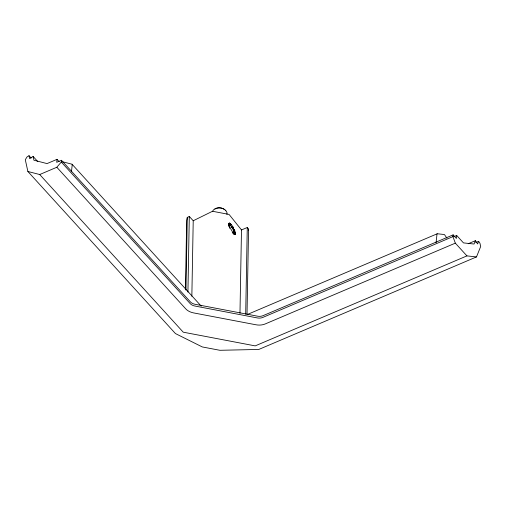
<?xml version="1.0" encoding="UTF-8"?>
<svg xmlns="http://www.w3.org/2000/svg" width="506" height="506" viewBox="0 0 506 506"><rect width="100%" height="100%" fill="white"/><g stroke="black" fill="none" stroke-linecap="round" stroke-linejoin="round"><path stroke-width="0.76" d="M228.535 224.481L228.554 224.904L229.484 223.076L231.95 225.442L235.303 232.273L235.435 233.848L234.139 234.069L235.366 234.025M185.43 289.483L186.682 220.445L187.283 217.447L189.301 216.454L193.222 220.761L191.85 296.244M185.961 290.134L187.283 217.447M187.928 292.082L189.301 216.454M234.436 233.797L235.404 233.943L234.43 233.816L234.05 231.64L232.374 228.092L230.293 225.081L228.87 224.006L229.338 223.07L228.56 224.316L228.965 223.424M239.97 313.296L241.488 229.952L229.281 214.677A1.208 0.848 6.2 0 0 228.801 214.392A1.157 0.816 6.2 0 0 228.611 214.335L213.039 211.369A1.17 0.822 6.2 0 0 212.438 211.363L212.343 211.388A1.271 0.892 6.2 0 0 212.077 211.483L193.222 220.761M245.695 314.15L247.27 227.491L241.488 229.952M247.017 314.447L248.566 229.117L247.27 227.491M475.741 242.564L478.644 241.33L479.935 243.234L480.7 246.454L476.488 256.921L258.806 349.444L219.914 350.297L202.28 346.939L175.437 333.568L27.887 171.49L25.3 159.732L26.995 156.98L29.019 155.703L29.658 158.612L33.099 156.443L33.927 160.219L47.033 163.59L57.02 159.346L56.697 162.312L61.479 160.282L190.332 301.823A7.413 5.218 6.2 0 0 195.057 304.283L257.491 316.174A7.413 5.218 6.2 0 0 263.031 315.668L453.136 234.866L456.374 238.427L456.697 235.461L453.831 236.675M27.887 171.49L39.708 174.532L56.83 167.258L61.289 162.028L61.479 160.282M71.46 171.717L72.225 164.697A1.233 0.689 -42.3 0 0 71.903 164.178L63.471 162.009A1.233 0.689 -42.3 0 0 62.693 162.173M436.058 242.741L436.994 234.164A1.233 0.544 67 0 1 437.336 233.766L444.148 234.506A1.233 0.544 67 0 1 444.761 234.999L446.899 238.155M476.488 256.921L466.93 255.891L455.33 243.146L452.946 236.612L453.136 234.866M234.468 233.639L235.454 233.747M235.423 233.898L234.449 233.734M248.237 230.141L248.566 229.117M478.644 241.33L477.601 243.917L475.406 240.679L474.059 244.031L463.464 242.893L456.697 235.461M228.554 224.904L228.889 224.158M228.883 223.778L228.535 224.544L228.876 223.81M228.763 224.025L229.123 223.171L228.68 224.082M228.585 225.119L228.895 224.196M228.788 225.935L228.921 224.411M229.433 227.637L229.775 227.042L229.148 225.252M230.42 223.652L229.85 224.607L230.451 223.684M229.629 228.067L229.775 227.042L229.408 227.573M230.066 224.822L230.698 223.918L230.034 224.797M230.205 224.98L230.844 224.069L230.167 224.936M229.585 227.972L229.971 227.498L232.678 232.191L235.069 234.234L234.158 234.069M231.141 224.405L230.445 225.252L231.179 224.443M231.716 227.004L232.482 226.22L231.678 226.947M233 227.055L232.146 227.7L233.045 227.131M232.475 228.263L233.348 227.662L232.431 228.187M232.007 227.472L232.886 226.871L231.969 227.415M232.602 228.497L233.506 227.94L232.57 228.434M247.687 314.34L437.197 233.791M452.946 236.612L262.842 317.414A7.413 5.218 6.2 0 1 257.301 317.92L194.867 306.029A7.413 5.218 6.2 0 1 190.142 303.568L61.289 162.028M455.33 243.146L265.233 323.941A12.359 8.691 6.2 0 1 255.992 324.782L193.558 312.898A12.359 8.691 6.2 0 1 185.683 308.793L56.83 167.258M468.233 243.728L475.406 240.679M466.93 255.891L255.195 345.889L183.235 332.183L39.708 174.532M234.404 229.768L233.443 230.148L234.436 229.844M233.772 230.907L234.778 230.666L233.747 230.856M233.93 231.312L234.942 231.097L233.911 231.255M235.385 232.627L234.36 232.659L235.391 232.671M234.455 233.196L235.473 233.241M232.317 232.52L232.937 232.526L232.279 232.482M233.405 233.083L232.735 233.026L233.443 233.121M72.105 164.292L201.261 306.162M57.02 159.346L59.107 161.642M33.099 156.443L37.798 161.61M29.019 155.703L31.144 158.036M214.917 209.136A6.426 4.522 6.2 0 1 215.303 208.87M215.72 208.63A6.426 4.522 6.2 0 1 224.734 209.781M225.36 210.471A6.426 4.522 6.2 0 1 225.613 210.838M212.431 211.685A7.413 5.218 6.2 0 1 221.084 208.01A7.413 5.218 6.2 0 1 226.947 214.449M229.8 223.197L229.294 224.158L229.832 223.209M229.281 225.701L228.921 226.34L229.3 225.758M233.974 233.658L233.247 233.551L233.974 233.658M235.069 234.234L234.012 234.057L235.043 234.24M234.727 234.177L233.848 233.993L234.727 234.177"/></g></svg>
